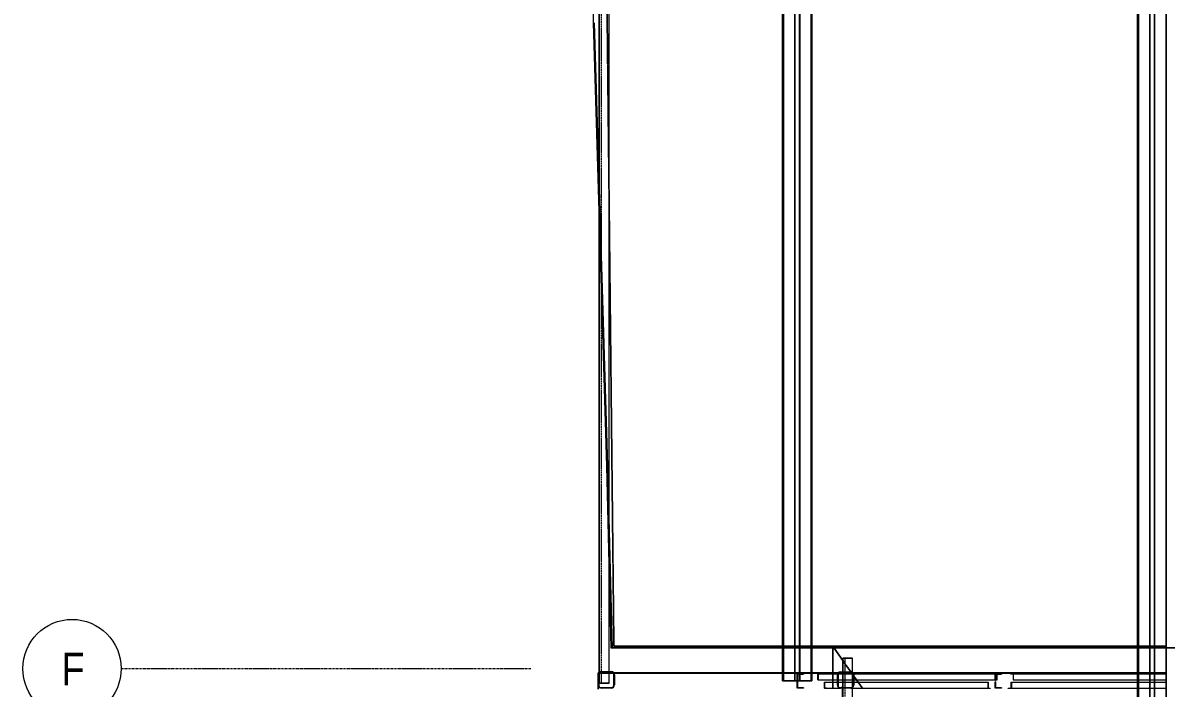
# Model space of a CAD drawing. Header units: centimetres. Extents: x -13617 to -9515, y -261 to 6553.
# Drawn here: x -13617 to -12919, y 3756 to 4162 of the extents above; entities that cross this region are included whole.
import ezdxf

# ---------------------------------------------------------------- set-up
doc = ezdxf.new("R2010")
doc.units = ezdxf.units.CM
for name, pattern in [('_Overhead', [0.47625, 0.3175, -0.15875]), ('_Overhead_2_', [0.47625, 0.3175, -0.15875]), ('Grid Line', [2.2225, 1.27, -0.3175, 0.3175, -0.3175]), ('Hidden', [0.714375, 0.47625, -0.238125])]:
    doc.linetypes.add(name, pattern=pattern)
for name, color, linetype, lineweight in [('A-FLOR', 7, 'Continuous', 9), ('A-WALL', 7, 'Continuous', 9), ('S-BEAM', 7, 'Continuous', 9), ('S-COLS', 7, 'Continuous', 9), ('S-GRID', 7, 'Continuous', 9), ('S-GRID-IDEN', 7, 'Continuous', 9)]:
    doc.layers.add(name, color=color, linetype=linetype, lineweight=lineweight)
doc.styles.add('Saira Condensed', font='SairaCondensed-Regular.ttf', dxfattribs={"height": 20})

# ---------------------------------------------------------------- blocks, each defined once
blk = doc.blocks.new('HSS Rectangular-Column - 100 x 100 mm-V4-Planta patio maniobras')
at = {"layer": 'S-COLS', "color": 253, "true_color": 0xaaaaaa}
for p, q in [((-5, -3.1), (-5, 3.09)), ((-4.6, 3.65), (-4.6, -3.65)), ((-1.74, 4.6), (-3.65, 4.6)), ((-3.1, 5), (-1.74, 5)), ((-1.74, 5), (3.09, 5)), ((3.65, 4.6), (-1.74, 4.6)), ((4.6, -3.65), (4.6, 3.65)), ((5, 3.09), (5, -3.1)), ((-3.65, -4.6), (-1.77, -4.6)), ((-2.66, -5), (-3.1, -5)), ((-1.77, -5), (-3.1, -5)), ((-1.77, -5), (-2.5, -5)), ((-1.77, -4.6), (3.65, -4.6)), ((3.09, -5), (-1.77, -5))]:
    blk.add_line(p, q, dxfattribs=at)
for centre, radius, start, end in [((-3.1, 3.09), 1.9, 90, 180), ((-3.65, 3.65), 0.952, 90, 180), ((3.09, 3.09), 1.91, 50.75151, 90), ((3.65, 3.65), 0.952, 48.1243, 90), ((3.65, 3.65), 0.953, 360, 48.1243), ((3.09, 3.09), 1.91, 360, 50.75151), ((-3.1, -3.1), 1.91, 180, 270), ((-3.65, -3.65), 0.953, 180, 270), ((3.09, -3.1), 1.9, 270, 307.85139), ((3.65, -3.65), 0.952, 270, 300), ((3.65, -3.65), 0.953, 309.20205, 0), ((3.09, -3.1), 1.9, 307.85139, 360)]:
    blk.add_arc(centre, radius, start, end, dxfattribs=at)
blk = doc.blocks.new('C Shapes - C8x16-1751448-Planta patio maniobras')
at = {"layer": 'S-BEAM', "color": 254, "true_color": 0xcccccc}
for p, q in [((-160.48, 1.71), (-160.48, -4.29)), ((-160.48, 0.42), (-160.48, 1.71)), ((-160.48, 1.71), (-152.13, 1.71)), ((143.45, 1.71), (-160.48, 1.71)), ((-160.48, -0.65), (-160.48, 0.42)), ((-160.48, -0.65), (-160.48, 0.42)), ((-160.48, -4.03), (-160.48, 0.28)), ((-151.73, 1.71), (-142.53, 1.71)), ((-142.13, 1.71), (143.45, 1.71)), ((143.45, 1.71), (143.45, 0.42)), ((143.45, -4.29), (143.45, 1.71)), ((143.45, 0.42), (143.45, -0.65)), ((143.45, 0.42), (143.45, 0.28)), ((143.45, 0.28), (143.45, -4.03)), ((143.45, 0.28), (143.45, -0.65)), ((-160.48, -3.76), (-160.48, -0.65)), ((-160.48, -0.65), (-160.48, -3.76)), ((-160.48, -3.76), (-160.48, -3.9)), ((-160.48, -3.76), (-160.48, -4.27)), ((-160.48, -3.9), (-160.48, -4.22)), ((-160.48, -4.22), (-160.48, -4.29)), ((-160.48, -4.27), (-160.48, -4.29)), ((-151.68, -4.29), (-160.48, -4.29)), ((143.45, -4.29), (-160.48, -4.29)), ((-151.68, -4.29), (-160.48, -4.29)), ((-142.78, -4.29), (-151.48, -4.29)), ((-142.78, -4.29), (-151.48, -4.29)), ((143.45, -4.29), (-142.59, -4.29)), ((143.45, -4.29), (-142.59, -4.29)), ((143.45, -3.76), (143.45, -0.65)), ((143.45, -0.65), (143.45, -3.76)), ((143.45, -4.29), (143.45, -3.76)), ((143.45, -4.29), (143.45, -3.76))]:
    blk.add_line(p, q, dxfattribs=at)
at = {"layer": 'S-BEAM', "color": 254, "linetype": 'Hidden', "true_color": 0xcccccc}
blk.add_line((-160.48, 0.42), (143.45, 0.42), dxfattribs=at)
blk = doc.blocks.new('RVR_CERCHA_C01-01 - RVR_CERCHA_C01-01-1751364-Planta patio maniobras')
at = {"layer": 'S-BEAM', "color": 254, "true_color": 0xcccccc}
for p, q in [((402.35, 4.4), (402.12, 4.4)), ((402.35, 4.4), (402.12, 4.4)), ((402.35, 0.7), (402.12, 0.7)), ((402.35, 0.7), (402.12, 0.7)), ((419.02, 4.4), (402.35, 4.4)), ((419.02, 4.4), (402.35, 4.4)), ((419.02, 0.7), (402.35, 0.7)), ((419.02, 0.7), (402.35, 0.7)), ((419.25, 4.4), (419.02, 4.4)), ((419.25, 4.4), (419.02, 4.4)), ((419.25, 0.7), (419.02, 0.7)), ((419.25, 0.7), (419.02, 0.7)), ((419.59, 4.4), (419.25, 4.4)), ((419.59, 4.4), (419.25, 4.4)), ((419.59, 0.7), (419.25, 0.7)), ((419.59, 0.7), (419.25, 0.7)), ((496.55, 4.4), (419.59, 4.4)), ((498.51, 4.4), (419.59, 4.4)), ((496.39, 0.7), (419.59, 0.7)), ((496.55, 0.7), (419.59, 0.7)), ((496.39, 0.7), (496.39, 4.7)), ((496.55, 0.7), (496.39, 0.7)), ((498.51, 4.4), (496.55, 4.4)), ((496.55, 4.4), (496.55, 0.7)), ((498.51, 4.7), (498.51, 4.4)), ((502.46, 4.2), (502.46, 4.5)), ((502.46, 4.5), (502.46, 4.2)), ((504.46, 4.2), (502.46, 4.2)), ((502.46, 4.2), (504.46, 4.2)), ((504.46, 4.5), (504.46, 4.2)), ((504.46, 4.2), (506.16, 4.2)), ((506.16, 4.2), (504.46, 4.2)), ((506.16, 4.2), (506.16, 0.5)), ((506.16, 0.5), (506.16, 4.2)), ((506.16, 0.5), (506.46, 0.5)), ((506.46, 0.5), (506.16, 0.5)), ((506.46, 0.5), (506.46, 4.5)), ((506.46, 4.5), (506.46, 0.5)), ((509.39, 4.4), (509.39, 4.7)), ((510.59, 4.4), (509.39, 4.4)), ((593.42, 4.4), (509.39, 4.4)), ((510.59, 0.7), (510.59, 4.4)), ((593.42, 4.4), (510.59, 4.4)), ((510.69, 0.7), (510.59, 0.7)), ((592.65, 0.7), (510.59, 0.7)), ((510.69, 4.7), (510.69, 0.7)), ((592.65, 0.7), (510.69, 0.7)), ((593.41, 0.7), (593.05, 0.7)), ((593.41, 0.7), (593.05, 0.7)), ((593.8, 0.7), (593.67, 0.7)), ((593.8, 0.7), (593.67, 0.7)), ((593.81, 4.4), (593.69, 4.4)), ((593.81, 4.4), (593.69, 4.4)), ((597.05, 0.7), (593.8, 0.7)), ((597.05, 0.7), (593.8, 0.7)), ((594.47, 4.4), (593.82, 4.4)), ((594.47, 4.4), (593.82, 4.4)), ((597.34, 0.7), (597.06, 0.7)), ((597.34, 0.7), (597.06, 0.7)), ((597.59, 0.7), (597.35, 0.7)), ((597.59, 0.7), (597.35, 0.7)), ((597.81, 0.7), (597.6, 0.7)), ((597.81, 0.7), (597.6, 0.7)), ((597.98, 0.7), (597.82, 0.7)), ((597.98, 0.7), (597.82, 0.7)), ((599.41, 0.7), (598.11, 0.7)), ((599.41, 0.7), (598.11, 0.7)), ((602.25, 0.7), (599.41, 0.7)), ((602.25, 0.7), (599.41, 0.7)), ((610.51, 4.4), (600.83, 4.4)), ((609.3, 4.4), (600.83, 4.4)), ((610.51, 0.7), (602.65, 0.7)), ((610.51, 0.7), (602.65, 0.7)), ((609.3, 4.7), (609.3, 4.4)), ((609.3, 4.4), (610.51, 4.4)), ((610.51, 4.4), (610.51, 0.7)), ((610.51, 0.7), (610.6, 0.7)), ((610.6, 0.7), (610.6, 4.7)), ((623.25, 4.2), (623.25, 4.5)), ((623.25, 4.5), (623.25, 4.2)), ((625.25, 4.2), (623.25, 4.2)), ((623.25, 4.2), (625.25, 4.2)), ((625.25, 4.5), (625.25, 4.2)), ((625.25, 4.2), (626.95, 4.2)), ((626.95, 4.2), (625.25, 4.2)), ((626.95, 4.2), (626.95, 0.5)), ((626.95, 0.5), (626.95, 4.2)), ((626.95, 0.5), (627.25, 0.5)), ((627.25, 0.5), (626.95, 0.5)), ((627.25, 0.5), (627.25, 4.5)), ((627.25, 4.5), (627.25, 0.5)), ((748.36, 4.7), (748.36, -4.7)), ((748.36, -4.69), (748.36, 4.69)), ((748.66, 5), (748.66, -5)), ((748.66, 5), (748.66, -5)), ((748.66, -5), (748.66, 5)), ((748.66, -4.7), (748.66, 4.7)), ((748.66, 4.7), (748.66, -4.7)), ((748.7, 5), (748.7, -5)), ((402.35, -0.7), (402.12, -0.7)), ((402.35, -0.7), (402.12, -0.7)), ((402.35, -4.4), (402.12, -4.4)), ((402.35, -4.4), (402.12, -4.4)), ((402.12, -4.7), (402.35, -4.7)), ((402.35, -4.7), (402.12, -4.7)), ((402.12, -4.7), (402.35, -4.7)), ((402.12, -4.7), (402.35, -4.7)), ((402.35, -4.7), (402.12, -4.7)), ((402.35, -4.7), (402.12, -4.7)), ((402.35, -5), (402.12, -5)), ((402.12, -5), (402.35, -5)), ((402.35, -5), (402.12, -5)), ((402.35, -5), (402.12, -5)), ((419.02, -0.7), (402.35, -0.7)), ((419.02, -0.7), (402.35, -0.7)), ((419.02, -4.4), (402.35, -4.4)), ((419.02, -4.4), (402.35, -4.4)), ((402.35, -4.7), (419.02, -4.7)), ((419.02, -4.7), (402.35, -4.7)), ((402.35, -4.7), (419.02, -4.7)), ((402.35, -4.7), (419.02, -4.7)), ((419.02, -4.7), (402.35, -4.7)), ((419.02, -4.7), (402.35, -4.7)), ((419.02, -5), (402.35, -5)), ((402.35, -5), (419.02, -5)), ((419.02, -5), (402.35, -5)), ((419.02, -5), (402.35, -5)), ((419.25, -0.7), (419.02, -0.7)), ((419.25, -0.7), (419.02, -0.7)), ((419.25, -4.4), (419.02, -4.4)), ((419.25, -4.4), (419.02, -4.4)), ((419.02, -4.7), (419.25, -4.7)), ((419.25, -4.7), (419.02, -4.7)), ((419.02, -4.7), (419.25, -4.7)), ((419.02, -4.7), (419.25, -4.7)), ((419.25, -4.7), (419.02, -4.7)), ((419.25, -4.7), (419.02, -4.7)), ((419.25, -5), (419.02, -5)), ((419.02, -5), (419.25, -5)), ((419.25, -5), (419.02, -5)), ((419.25, -5), (419.02, -5)), ((419.59, -0.7), (419.25, -0.7)), ((419.59, -0.7), (419.25, -0.7)), ((419.59, -4.4), (419.25, -4.4)), ((419.59, -4.4), (419.25, -4.4)), ((419.25, -4.7), (419.59, -4.7)), ((419.59, -4.7), (419.25, -4.7)), ((419.25, -4.7), (419.59, -4.7)), ((419.25, -4.7), (419.59, -4.7)), ((419.59, -4.7), (419.25, -4.7)), ((419.59, -4.7), (419.25, -4.7)), ((419.59, -5), (419.25, -5)), ((419.25, -5), (419.59, -5)), ((419.59, -5), (419.25, -5)), ((419.59, -5), (419.25, -5)), ((495.28, -0.7), (419.59, -0.7)), ((495.41, -0.7), (419.59, -0.7)), ((495.41, -4.4), (419.59, -4.4)), ((497.03, -4.4), (419.59, -4.4)), ((419.59, -4.7), (495.28, -4.7)), ((497.03, -4.7), (419.59, -4.7)), ((419.59, -4.7), (489.84, -4.7)), ((419.59, -4.7), (505.29, -4.7)), ((497.03, -4.7), (419.59, -4.7)), ((497.03, -4.7), (419.59, -4.7)), ((593.28, -5), (419.59, -5)), ((419.59, -5), (593.28, -5)), ((593.28, -5), (419.59, -5)), ((593.28, -5), (419.59, -5)), ((489.84, -4.7), (497.03, -4.7)), ((495.41, -0.7), (495.28, -0.7)), ((495.28, -0.7), (495.28, -4.7)), ((495.28, -4.7), (497.03, -4.7)), ((495.41, -4.4), (495.41, -0.7)), ((497.03, -4.4), (495.41, -4.4)), ((497.03, -4.7), (497.03, -4.4)), ((503.63, -4.7), (497.03, -4.7)), ((503.63, -4.7), (497.03, -4.7)), ((497.07, -4.7), (503.63, -4.7)), ((502.46, -4.5), (502.46, -4.2)), ((502.46, -4.2), (504.46, -4.2)), ((502.46, -4.2), (502.46, -4.5)), ((504.46, -4.2), (502.46, -4.2)), ((503.63, -4.5), (502.46, -4.5)), ((502.46, -4.5), (504.46, -4.5)), ((504.46, -4.4), (503.63, -4.4)), ((504.46, -4.4), (503.63, -4.4)), ((503.63, -4.5), (503.63, -4.7)), ((504.46, -4.5), (503.63, -4.5)), ((503.63, -4.7), (505.29, -4.7)), ((592.98, -4.7), (503.63, -4.7)), ((503.63, -4.7), (521.14, -4.7)), ((592.98, -4.7), (503.63, -4.7)), ((592.98, -4.7), (503.63, -4.7)), ((504.46, -4.2), (504.46, -4.5)), ((505.29, -4.2), (504.46, -4.2)), ((504.46, -4.2), (505.17, -4.2)), ((505.17, -4.4), (504.46, -4.4)), ((592.85, -4.4), (504.46, -4.4)), ((504.46, -4.5), (505.29, -4.5)), ((505.21, -4.5), (504.46, -4.5)), ((505.29, -0.7), (505.17, -0.7)), ((505.17, -0.7), (505.17, -4.4)), ((592.65, -0.7), (505.17, -0.7)), ((505.17, -4.2), (506.16, -4.2)), ((592.85, -4.4), (505.17, -4.4)), ((505.29, -4.7), (505.29, -0.7)), ((592.65, -0.7), (505.29, -0.7)), ((505.81, -4.2), (505.29, -4.2)), ((505.29, -4.5), (505.81, -4.5)), ((506.46, -4.5), (505.29, -4.5)), ((505.29, -4.7), (592.98, -4.7)), ((505.29, -4.7), (505.81, -4.7)), ((506.16, -4.2), (505.81, -4.2)), ((505.81, -4.5), (506.46, -4.5)), ((505.81, -4.7), (592.98, -4.7)), ((506.46, -0.5), (506.16, -0.5)), ((506.16, -0.5), (506.16, -4.2)), ((506.16, -0.5), (506.46, -0.5)), ((506.16, -0.7), (506.16, -0.5)), ((506.16, -4.2), (506.16, -0.7)), ((506.46, -4.5), (506.46, -0.5)), ((506.46, -0.5), (506.46, -0.7)), ((506.46, -0.7), (506.46, -4.5)), ((521.14, -4.7), (592.98, -4.7)), ((593.4, -0.7), (593.05, -0.7)), ((593.4, -0.7), (593.05, -0.7)), ((593.39, -4.4), (593.1, -4.4)), ((593.39, -4.4), (593.1, -4.4)), ((593.18, -4.7), (593.39, -4.7)), ((593.39, -4.7), (593.18, -4.7)), ((593.18, -4.7), (593.39, -4.7)), ((593.18, -4.7), (593.39, -4.7)), ((593.39, -4.7), (593.18, -4.7)), ((593.39, -4.7), (593.18, -4.7)), ((593.78, -4.4), (593.65, -4.4)), ((593.78, -4.4), (593.65, -4.4)), ((593.65, -4.7), (593.78, -4.7)), ((593.78, -4.7), (593.65, -4.7)), ((593.65, -4.7), (593.78, -4.7)), ((593.65, -4.7), (593.78, -4.7)), ((593.78, -4.7), (593.65, -4.7)), ((593.78, -4.7), (593.65, -4.7)), ((593.78, -5), (593.65, -5)), ((593.65, -5), (593.78, -5)), ((593.78, -5), (593.65, -5)), ((593.78, -5), (593.65, -5)), ((593.79, -0.7), (593.67, -0.7)), ((593.79, -0.7), (593.67, -0.7)), ((597.03, -4.4), (593.78, -4.4)), ((597.03, -4.4), (593.78, -4.4)), ((593.78, -4.7), (597.03, -4.7)), ((597.03, -4.7), (593.78, -4.7)), ((593.78, -4.7), (597.03, -4.7)), ((593.78, -4.7), (597.03, -4.7)), ((597.03, -4.7), (593.78, -4.7)), ((597.03, -4.7), (593.78, -4.7)), ((597.03, -5), (593.78, -5)), ((593.78, -5), (597.03, -5)), ((597.03, -5), (593.78, -5)), ((597.03, -5), (593.78, -5)), ((597.05, -0.7), (593.8, -0.7)), ((597.05, -0.7), (593.8, -0.7)), ((597.32, -4.4), (597.04, -4.4)), ((597.32, -4.4), (597.04, -4.4)), ((597.04, -4.7), (597.32, -4.7)), ((597.32, -4.7), (597.04, -4.7)), ((597.04, -4.7), (597.32, -4.7)), ((597.04, -4.7), (597.32, -4.7)), ((597.32, -4.7), (597.04, -4.7)), ((597.32, -4.7), (597.04, -4.7)), ((597.32, -5), (597.04, -5)), ((597.04, -5), (597.32, -5)), ((597.32, -5), (597.04, -5)), ((597.32, -5), (597.04, -5)), ((597.33, -0.7), (597.06, -0.7)), ((597.33, -0.7), (597.06, -0.7)), ((597.32, -4.7), (597.58, -4.7)), ((597.58, -4.7), (597.32, -4.7)), ((597.32, -4.7), (597.58, -4.7)), ((597.32, -4.7), (597.58, -4.7)), ((597.58, -4.7), (597.32, -4.7)), ((597.58, -4.7), (597.32, -4.7)), ((597.57, -5), (597.32, -5)), ((597.32, -5), (597.57, -5)), ((597.57, -5), (597.32, -5)), ((597.57, -5), (597.32, -5)), ((597.58, -4.4), (597.33, -4.4)), ((597.58, -4.4), (597.33, -4.4)), ((597.59, -0.7), (597.34, -0.7)), ((597.59, -0.7), (597.34, -0.7)), ((597.79, -4.4), (597.58, -4.4)), ((597.79, -4.4), (597.58, -4.4)), ((597.58, -4.7), (597.79, -4.7)), ((597.79, -4.7), (597.58, -4.7)), ((597.58, -4.7), (597.79, -4.7)), ((597.58, -4.7), (597.79, -4.7)), ((597.79, -4.7), (597.58, -4.7)), ((597.79, -4.7), (597.58, -4.7)), ((597.79, -5), (597.58, -5)), ((597.58, -5), (597.79, -5)), ((597.79, -5), (597.58, -5)), ((597.79, -5), (597.58, -5)), ((597.81, -0.7), (597.6, -0.7)), ((597.81, -0.7), (597.6, -0.7)), ((597.96, -4.4), (597.8, -4.4)), ((597.96, -4.4), (597.8, -4.4)), ((597.8, -4.7), (597.96, -4.7)), ((597.96, -4.7), (597.8, -4.7)), ((597.8, -4.7), (597.96, -4.7)), ((597.8, -4.7), (597.96, -4.7)), ((597.96, -4.7), (597.8, -4.7)), ((597.96, -4.7), (597.8, -4.7)), ((597.96, -5), (597.8, -5)), ((597.8, -5), (597.96, -5)), ((597.96, -5), (597.8, -5)), ((597.96, -5), (597.8, -5)), ((597.97, -0.7), (597.81, -0.7)), ((597.97, -0.7), (597.81, -0.7)), ((598.09, -4.7), (599.39, -4.7)), ((599.39, -4.7), (598.09, -4.7)), ((598.09, -4.7), (599.39, -4.7)), ((598.09, -4.7), (599.39, -4.7)), ((599.39, -4.7), (598.09, -4.7)), ((599.39, -4.7), (598.09, -4.7)), ((599.39, -5), (598.09, -5)), ((598.09, -5), (599.39, -5)), ((599.39, -5), (598.09, -5)), ((599.39, -5), (598.09, -5)), ((599.39, -4.4), (598.1, -4.4)), ((599.39, -4.4), (598.1, -4.4)), ((599.4, -0.7), (598.11, -0.7)), ((599.4, -0.7), (598.11, -0.7)), ((602.2, -4.4), (599.39, -4.4)), ((602.2, -4.4), (599.39, -4.4)), ((599.39, -4.7), (602.07, -4.7)), ((602.07, -4.7), (599.39, -4.7)), ((599.39, -4.7), (602.07, -4.7)), ((599.39, -4.7), (602.07, -4.7)), ((602.07, -4.7), (599.39, -4.7)), ((602.07, -4.7), (599.39, -4.7)), ((601.82, -5), (599.39, -5)), ((599.39, -5), (601.82, -5)), ((601.82, -5), (599.39, -5)), ((601.82, -5), (599.39, -5)), ((602.25, -0.7), (599.4, -0.7)), ((602.25, -0.7), (599.4, -0.7)), ((618.47, -5), (602.07, -5)), ((602.07, -5), (618.35, -5)), ((618.35, -5), (602.07, -5)), ((618.35, -5), (602.07, -5)), ((602.32, -4.7), (614.55, -4.7)), ((605.71, -4.7), (602.32, -4.7)), ((602.32, -4.7), (618.35, -4.7)), ((602.32, -4.7), (618.43, -4.7)), ((614.55, -4.7), (602.32, -4.7)), ((614.55, -4.7), (602.32, -4.7)), ((614.43, -4.4), (602.46, -4.4)), ((612.9, -4.4), (602.46, -4.4)), ((614.55, -0.7), (602.65, -0.7)), ((614.43, -0.7), (602.65, -0.7)), ((612.9, -4.7), (605.71, -4.7)), ((612.9, -4.7), (612.9, -4.4)), ((612.9, -4.4), (614.43, -4.4)), ((614.38, -4.7), (612.9, -4.7)), ((614.55, -4.7), (614.38, -4.7)), ((614.43, -4.4), (614.43, -0.7)), ((614.43, -0.7), (614.55, -0.7)), ((614.55, -0.7), (614.55, -4.7)), ((618.35, -4.7), (614.55, -4.7)), ((618.35, -4.7), (614.55, -4.7)), ((618.35, -4.7), (618.62, -4.7)), ((618.62, -4.7), (618.35, -4.7)), ((618.62, -4.7), (618.35, -4.7)), ((618.35, -5), (618.62, -5)), ((618.62, -5), (618.35, -5)), ((618.62, -5), (618.35, -5)), ((618.43, -4.7), (618.92, -4.7)), ((618.92, -5), (618.47, -5)), ((618.69, -4.7), (618.92, -4.7)), ((618.92, -4.7), (618.69, -4.7)), ((618.92, -4.7), (618.69, -4.7)), ((618.69, -5), (618.92, -5)), ((618.92, -5), (618.69, -5)), ((618.92, -5), (618.69, -5)), ((618.92, -4.7), (635.59, -4.7)), ((618.92, -4.7), (625.68, -4.7)), ((635.59, -4.7), (618.92, -4.7)), ((635.59, -4.7), (618.92, -4.7)), ((625.72, -5), (618.92, -5)), ((618.92, -5), (635.59, -5)), ((635.59, -5), (618.92, -5)), ((635.59, -5), (618.92, -5)), ((623.25, -4.5), (623.25, -4.2)), ((623.25, -4.2), (625.25, -4.2)), ((623.25, -4.2), (623.25, -4.5)), ((623.45, -4.2), (623.25, -4.2)), ((625.25, -4.5), (623.25, -4.5)), ((623.25, -4.5), (623.45, -4.5)), ((625.25, -4.2), (623.45, -4.2)), ((623.45, -4.5), (625.25, -4.5)), ((625.25, -4.2), (625.25, -4.5)), ((625.68, -4.2), (625.25, -4.2)), ((625.25, -4.2), (626.95, -4.2)), ((625.25, -4.5), (625.68, -4.5)), ((627.25, -4.5), (625.25, -4.5)), ((626.95, -4.2), (625.68, -4.2)), ((625.68, -4.5), (627.25, -4.5)), ((625.68, -4.7), (635.59, -4.7)), ((635.59, -5), (625.72, -5)), ((627.25, -0.5), (626.95, -0.5)), ((626.95, -0.5), (626.95, -4.2)), ((626.95, -0.5), (627.25, -0.5)), ((626.95, -4.2), (626.95, -0.5)), ((627.25, -4.5), (627.25, -0.5)), ((627.25, -0.5), (627.25, -4.5)), ((635.59, -4.7), (635.82, -4.7)), ((635.59, -4.7), (635.82, -4.7)), ((635.82, -4.7), (635.59, -4.7)), ((635.82, -4.7), (635.59, -4.7)), ((635.82, -5), (635.59, -5)), ((635.59, -5), (635.82, -5)), ((635.82, -5), (635.59, -5)), ((635.82, -5), (635.59, -5)), ((635.82, -4.7), (636.15, -4.7)), ((635.82, -4.7), (636.15, -4.7)), ((636.15, -4.7), (635.82, -4.7)), ((636.15, -4.7), (635.82, -4.7)), ((636.15, -5), (635.82, -5)), ((635.82, -5), (636.15, -5)), ((636.15, -5), (635.82, -5)), ((636.15, -5), (635.82, -5)), ((636.15, -4.7), (741.98, -4.7)), ((636.15, -4.7), (741.98, -4.7)), ((741.98, -4.7), (636.15, -4.7)), ((741.98, -4.7), (636.15, -4.7)), ((741.98, -5), (636.15, -5)), ((636.15, -5), (741.98, -5)), ((741.98, -5), (636.15, -5)), ((741.98, -5), (636.15, -5)), ((741.98, -4.7), (743.66, -4.7)), ((741.98, -4.7), (747.98, -4.7)), ((747.98, -5), (741.98, -5)), ((741.98, -5), (743.66, -5)), ((742.13, -4.7), (741.99, -4.7)), ((742.13, -4.7), (741.99, -4.7)), ((742.13, -5), (741.99, -5)), ((742.13, -5), (741.99, -5)), ((743.66, -4.7), (742.14, -4.7)), ((743.66, -4.7), (742.14, -4.7)), ((743.66, -5), (742.14, -5)), ((743.66, -5), (742.14, -5)), ((743.66, -4.7), (747.98, -4.7)), ((745.79, -4.7), (743.66, -4.7)), ((745.79, -4.7), (743.66, -4.7)), ((743.66, -5), (743.66, -4.7)), ((743.66, -4.7), (745.79, -4.7)), ((747.98, -4.7), (743.66, -4.7)), ((743.66, -4.7), (743.66, -5)), ((743.66, -5), (747.98, -5)), ((745.79, -5), (743.66, -5)), ((745.79, -5), (743.66, -5)), ((745.79, -5), (743.66, -5)), ((743.66, -5), (747.98, -5)), ((746, -4.7), (745.8, -4.7)), ((746, -4.7), (745.8, -4.7)), ((745.8, -4.7), (746, -4.7)), ((746, -5), (745.8, -5)), ((746, -5), (745.8, -5)), ((746, -5), (745.8, -5)), ((746.2, -4.7), (746.01, -4.7)), ((746.2, -4.7), (746.01, -4.7)), ((746.01, -4.7), (746.2, -4.7)), ((746.2, -5), (746.01, -5)), ((746.2, -5), (746.01, -5)), ((746.2, -5), (746.01, -5)), ((746.39, -4.7), (746.2, -4.7)), ((746.39, -4.7), (746.2, -4.7)), ((746.2, -4.7), (746.39, -4.7)), ((746.39, -5), (746.2, -5)), ((746.39, -5), (746.2, -5)), ((746.39, -5), (746.2, -5)), ((746.69, -4.7), (746.56, -4.7)), ((746.69, -4.7), (746.56, -4.7)), ((746.56, -4.7), (746.69, -4.7)), ((746.69, -5), (746.56, -5)), ((746.69, -5), (746.56, -5)), ((746.69, -5), (746.56, -5)), ((747.98, -4.7), (746.69, -4.7)), ((747.98, -4.7), (746.69, -4.7)), ((746.69, -4.7), (747.98, -4.7)), ((747.98, -5), (746.69, -5)), ((747.98, -5), (746.69, -5)), ((747.98, -5), (746.69, -5)), ((747.98, -4.7), (748.66, -4.7)), ((747.98, -4.7), (748.66, -4.7)), ((748.66, -4.7), (747.98, -4.7)), ((748.66, -4.7), (747.98, -4.7)), ((747.98, -4.7), (748.36, -4.7)), ((748.36, -4.7), (747.98, -4.7)), ((747.98, -5), (747.98, -4.72)), ((748.66, -5), (747.98, -5)), ((748.7, -5), (747.98, -5)), ((748.66, -5), (747.98, -5)), ((748.66, -5), (747.98, -5)), ((748.66, -5), (747.98, -5)), ((747.98, -5), (748.66, -5)), ((748.66, -4.7), (748.66, -5))]:
    blk.add_line(p, q, dxfattribs=at)
blk = doc.blocks.new('Costanera Perfil Z - Parametrizado - Costanera Perfil Z - Parametrizado-1749004-Planta patio maniobras')
at = {"layer": 'S-BEAM', "color": 254, "true_color": 0xcccccc}
for p, q in [((-8.9, 324.27), (-8.9, 1219.4)), ((-8.63, 1219.4), (-8.63, 324.27)), ((-8.57, 1219.4), (-8.57, 324.27)), ((-8.34, 1219.4), (-8.34, 324.27)), ((-1.6, 1219.4), (-1.6, 324.27)), ((-1.35, 1219.4), (-1.35, 324.27)), ((1.35, 1219.4), (1.35, 324.27)), ((1.6, 1219.4), (1.6, 324.27)), ((8.34, 1219.4), (8.34, 324.27)), ((8.57, 1219.4), (8.57, 324.27)), ((-8.9, -1312.83), (-8.9, 323.77)), ((-8.63, 323.77), (-8.63, -1312.83)), ((-8.57, 323.77), (-8.57, -1312.83)), ((-8.34, 323.77), (-8.34, -1312.83)), ((-1.6, 323.77), (-1.6, -1312.83)), ((-1.35, 323.77), (-1.35, -1312.83)), ((1.35, 323.77), (1.35, -1312.83)), ((1.6, 323.77), (1.6, -1312.83)), ((8.34, 323.77), (8.34, -1312.83)), ((8.57, 323.77), (8.57, -1312.83))]:
    blk.add_line(p, q, dxfattribs=at)
blk = doc.blocks.new('C Shapes - C8x16-1751924-Planta patio maniobras')
at = {"layer": 'S-BEAM', "color": 254, "true_color": 0xcccccc}
for p, q in [((200.05, 1.71), (-413.73, 1.71)), ((-194.11, 1.71), (200.05, 1.71)), ((216.7, 1.71), (496.78, 1.71)), ((503.11, 1.71), (216.7, 1.71)), ((496.78, 1.71), (497.06, 1.71)), ((497.08, 1.71), (503.11, 1.71)), ((503.11, 1.71), (503.11, 0.42)), ((503.11, -4.29), (503.11, 1.71)), ((503.11, 0.42), (503.11, 0.28)), ((503.11, 0.42), (503.11, -0.65)), ((503.11, 0.42), (503.11, -0.65)), ((503.11, 0.11), (503.11, -4.29)), ((406.4, -4.29), (-413.73, -4.29)), ((406.4, -4.29), (-194.11, -4.29)), ((406.4, -4.29), (-194.11, -4.29)), ((496.78, -4.29), (426.8, -4.29)), ((503.11, -4.29), (426.8, -4.29)), ((496.78, -4.29), (426.8, -4.29)), ((503.11, -4.29), (496.78, -4.29)), ((503.11, -4.29), (496.78, -4.29)), ((503.11, -3.76), (503.11, -0.65)), ((503.11, -0.65), (503.11, -3.76)), ((503.11, -4.29), (503.11, -3.76)), ((503.11, -4.29), (503.11, -3.76))]:
    blk.add_line(p, q, dxfattribs=at)
at = {"layer": 'S-BEAM', "color": 254, "linetype": 'Hidden', "true_color": 0xcccccc}
for p, q in [((-413.73, 0.42), (243.18, 0.42)), ((259.84, 0.42), (503.11, 0.42))]:
    blk.add_line(p, q, dxfattribs=at)
blk = doc.blocks.new('Costanera Perfil Z - Parametrizado - Costanera Perfil Z - Parametrizado-1751821-Planta patio maniobras')
at = {"layer": 'S-BEAM', "color": 254, "true_color": 0xcccccc}
for p, q in [((-8.9, -484.05), (-8.9, 411.04)), ((-8.63, 411.04), (-8.63, -484.05)), ((-8.57, 411.04), (-8.57, -484.05)), ((-8.34, 411.04), (-8.34, -484.05)), ((-1.6, 411.04), (-1.6, -484.05)), ((-1.35, 411.04), (-1.35, -484.05)), ((8.34, 411.04), (8.34, -484.05)), ((8.63, 411.04), (8.63, -484.05)), ((1.35, 191.42), (1.35, -484.05)), ((1.6, 191.42), (1.6, -484.05)), ((8.57, 191.42), (8.57, -484.05)), ((8.9, 191.42), (8.9, -484.05)), ((-8.9, -504.47), (-8.9, -484.55)), ((-8.63, -484.55), (-8.63, -504.47)), ((-8.57, -484.55), (-8.57, -504.47)), ((-8.34, -484.55), (-8.34, -504.47)), ((-1.6, -484.55), (-1.6, -504.47)), ((-1.35, -484.55), (-1.35, -504.47)), ((1.35, -484.55), (1.35, -499.47)), ((1.6, -484.55), (1.6, -499.47)), ((8.34, -484.55), (8.34, -504.47)), ((8.57, -484.55), (8.57, -499.47)), ((8.63, -484.55), (8.63, -504.47)), ((8.9, -484.55), (8.9, -499.47)), ((1.35, -499.47), (1.35, -504.47)), ((1.6, -499.47), (1.6, -504.47)), ((8.57, -499.47), (8.57, -504.47)), ((8.9, -499.47), (8.9, -504.47)), ((-8.9, -504.47), (-8.63, -504.47)), ((-1.35, -504.47), (-8.9, -504.47)), ((-8.57, -504.47), (-8.34, -504.47)), ((-8.34, -504.47), (-8.57, -504.47)), ((-8.57, -504.47), (-1.6, -504.47)), ((-1.6, -504.47), (1.23, -504.47)), ((1.6, -504.47), (-1.35, -504.47)), ((1.23, -504.47), (1.35, -504.47)), ((1.35, -504.47), (8.34, -504.47)), ((8.34, -504.47), (1.6, -504.47)), ((8.34, -504.47), (8.57, -504.47)), ((8.63, -504.47), (8.34, -504.47)), ((8.34, -504.47), (8.57, -504.47)), ((8.57, -504.47), (8.34, -504.47)), ((8.63, -504.47), (8.9, -504.47)), ((8.78, -504.47), (8.63, -504.47)), ((8.9, -504.47), (8.78, -504.47))]:
    blk.add_line(p, q, dxfattribs=at)
blk = doc.blocks.new('HSS Rectangular-Column - 100 x 100 mm-V111-Planta patio maniobras')
at = {"layer": 'S-COLS', "color": 253, "true_color": 0xaaaaaa}
for p, q in [((-5, -3.1), (-5, 3.09)), ((-4.6, 3.65), (-4.6, -3.65)), ((-2.99, 4.6), (-3.65, 4.6)), ((-2.99, 5), (-2.86, 5)), ((-2.86, 4.6), (-2.99, 4.6)), ((-2.69, 5), (-2.5, 5)), ((-2.5, 4.6), (-2.69, 4.6)), ((-2.31, 4.6), (-2.5, 4.6)), ((-2.5, 5), (-2.31, 5)), ((-2.3, 5), (-2.1, 5)), ((-2.1, 4.6), (-2.3, 4.6)), ((-2.09, 5), (1.56, 5)), ((1.56, 4.6), (-2.09, 4.6)), ((1.57, 5), (1.72, 5)), ((1.72, 4.6), (1.57, 4.6)), ((1.72, 5), (3.09, 5)), ((3.65, 4.6), (1.72, 4.6)), ((4.6, -3.65), (4.6, 3.63)), ((5, 3.09), (5, -3.1)), ((-3.65, -4.6), (3.65, -4.6)), ((3.09, -5), (-3.1, -5))]:
    blk.add_line(p, q, dxfattribs=at)
for centre, radius, start, end in [((-3.1, 3.09), 1.9, 174.94891, 180), ((-3.1, 3.09), 1.91, 150.56253, 174.94891), ((-3.1, 3.09), 1.9, 137.47879, 148.30536), ((-3.65, 3.65), 0.953, 156.60028, 180), ((-3.1, 3.09), 1.9, 130.14802, 137.47879), ((-3.65, 3.65), 0.953, 133.73482, 150), ((-3.1, 3.09), 1.9, 90, 130.14802), ((-3.65, 3.65), 0.952, 90, 131.5188), ((3.09, 3.09), 1.91, 42.52121, 90), ((3.65, 3.65), 0.952, 48.4812, 90), ((3.65, 3.65), 0.952, 30, 48.4812), ((3.09, 3.09), 1.91, 30, 42.52121), ((3.65, 3.65), 0.953, 3.84073, 23.65025), ((3.09, 3.09), 1.91, 19.04484, 29.21362), ((3.09, 3.09), 1.91, 360, 16.47427), ((-3.1, -3.1), 1.91, 180, 185.05109), ((-3.1, -3.1), 1.91, 185.05109, 210), ((-3.1, -3.1), 1.91, 213.77539, 270), ((-3.65, -3.65), 0.953, 180, 270), ((3.09, -3.1), 1.9, 270, 360), ((3.65, -3.65), 0.952, 270, 0)]:
    blk.add_arc(centre, radius, start, end, dxfattribs=at)
blk = doc.blocks.new('PQ_RVR_EST-01_ZZ_ZZ_MO_T_A_rvt-1-Planta patio maniobras')
at = {"layer": 'A-FLOR', "color": 254, "linetype": '_Overhead', "true_color": 0xd4d4d4}
for p, q in [((-13259.3, 4058.63), (-13263.54, 4456.65)), ((-13263.54, 4456.65), (-13259.3, 4058.63)), ((-13256.34, 3781.84), (-13259.3, 4058.63)), ((-13259.3, 4058.63), (-13256.34, 3781.84)), ((-13153.47, 3781.84), (-13256.34, 3781.84)), ((-13256.34, 3781.84), (-13153.47, 3781.84)), ((-13153.13, 3781.84), (-13153.47, 3781.84)), ((-13153.47, 3781.84), (-13153.13, 3781.84)), ((-13152.9, 3781.84), (-13153.13, 3781.84)), ((-13153.13, 3781.84), (-13152.9, 3781.84)), ((-13136.23, 3781.84), (-13152.9, 3781.84)), ((-13152.9, 3781.84), (-13136.23, 3781.84)), ((-13136, 3781.84), (-13136.23, 3781.84)), ((-13136.23, 3781.84), (-13136, 3781.84)), ((-13135.66, 3781.84), (-13135.93, 3781.84)), ((-13135.93, 3781.84), (-13135.66, 3781.84)), ((-13122.84, 3781.84), (-13135.66, 3781.84)), ((-13135.66, 3781.84), (-13121.89, 3781.84)), ((-13122.84, 3781.17), (-13122.84, 3781.84)), ((-13121.89, 3781.84), (-13122.84, 3781.84)), ((-13122.84, 3781.84), (-13122.84, 3781.17)), ((-13101.89, 3781.84), (-13121.89, 3781.84)), ((-13121.89, 3781.84), (-13101.89, 3781.84)), ((-12936.9, 3781.84), (-13101.89, 3781.84)), ((-13101.89, 3781.84), (-12936.9, 3781.84)), ((-12936.56, 3781.84), (-12936.9, 3781.84)), ((-12936.9, 3781.84), (-12936.56, 3781.84)), ((-12936.33, 3781.84), (-12936.56, 3781.84)), ((-12936.56, 3781.84), (-12936.33, 3781.84)), ((-12919.66, 3781.84), (-12936.33, 3781.84)), ((-12936.33, 3781.84), (-12919.66, 3781.84)), ((-12919.43, 3781.84), (-12919.66, 3781.84)), ((-12919.66, 3781.84), (-12919.43, 3781.84)), ((-13122.84, 3765.75), (-13122.84, 3780.67)), ((-13122.84, 3780.67), (-13122.84, 3765.75)), ((-13122.84, 3765.45), (-13122.84, 3765.75)), ((-13122.84, 3765.75), (-13122.84, 3765.45)), ((-13122.84, 3761.45), (-13122.84, 3765.25)), ((-13122.84, 3765.25), (-13122.84, 3761.45)), ((-13122.84, 3760.05), (-13122.84, 3761.45)), ((-13122.84, 3761.45), (-13122.84, 3760.05)), ((-13122.84, 3756.35), (-13122.84, 3760.05)), ((-13122.84, 3760.05), (-13122.84, 3756.35))]:
    blk.add_line(p, q, dxfattribs=at)
at = {"layer": 'S-BEAM', "color": 254, "linetype": '_Overhead', "lineweight": 9, "true_color": 0xd4d4d4, "extrusion": (0, 0, -1)}
for name, p, rotation in [('C Shapes - C8x16-1751924-Planta patio maniobras', (13263.58, 4262.53), 270), ('C Shapes - C8x16-1751448-Planta patio maniobras', (13115.53, 3614.2), 270.2046302172386)]:
    blk.add_blockref(name, p, dxfattribs=dict(at, rotation=rotation))
at = {"layer": 'S-BEAM', "color": 254, "linetype": '_Overhead', "lineweight": 9, "true_color": 0xd4d4d4}
for name, p in [('Costanera Perfil Z - Parametrizado - Costanera Perfil Z - Parametrizado-1751821-Planta patio maniobras', (-13144.56, 4265.22)), ('Costanera Perfil Z - Parametrizado - Costanera Perfil Z - Parametrizado-1749004-Planta patio maniobras', (-12928, 3456.86))]:
    blk.add_blockref(name, p, dxfattribs=at)
at = {"layer": 'S-BEAM', "color": 254, "linetype": '_Overhead', "lineweight": 9, "true_color": 0xd4d4d4, "rotation": 180}
blk.add_blockref('RVR_CERCHA_C01-01 - RVR_CERCHA_C01-01-1751364-Planta patio maniobras', (-12517.31, 3760.75), dxfattribs=at)
at = {"layer": 'S-COLS', "color": 254, "linetype": '_Overhead', "lineweight": 9, "true_color": 0xd4d4d4}
for name, p in [('HSS Rectangular-Column - 100 x 100 mm-V111-Planta patio maniobras', (-13261.01, 3761.41)), ('HSS Rectangular-Column - 100 x 100 mm-V4-Planta patio maniobras', (-13114.96, 3761.33))]:
    blk.add_blockref(name, p, dxfattribs=at)
blk = doc.blocks.new('PQ_RVR_ARQ-01_ZZ_ZZ_MO_T_A_rvt-1-Planta patio maniobras')
at = {"layer": 'A-FLOR', "color": 254, "linetype": '_Overhead_2_', "true_color": 0xd4d4d4}
for p, q in [((-13259.3, 4058.63), (-13263.54, 4456.65)), ((-13263.54, 4456.65), (-13259.3, 4058.63)), ((-13256.34, 3781.84), (-13259.3, 4058.63)), ((-13259.3, 4058.63), (-13256.34, 3781.84)), ((-13153.47, 3781.84), (-13256.34, 3781.84)), ((-13256.34, 3781.84), (-13153.47, 3781.84)), ((-13153.13, 3781.84), (-13153.47, 3781.84)), ((-13153.47, 3781.84), (-13153.13, 3781.84)), ((-13152.9, 3781.84), (-13153.13, 3781.84)), ((-13153.13, 3781.84), (-13152.9, 3781.84)), ((-13136.23, 3781.84), (-13152.9, 3781.84)), ((-13152.9, 3781.84), (-13136.23, 3781.84)), ((-13136, 3781.84), (-13136.23, 3781.84)), ((-13136.23, 3781.84), (-13136, 3781.84)), ((-13135.66, 3781.84), (-13135.93, 3781.84)), ((-13135.93, 3781.84), (-13135.66, 3781.84)), ((-13122.84, 3781.84), (-13135.66, 3781.84)), ((-13135.66, 3781.84), (-12936.9, 3781.84)), ((-12936.9, 3781.84), (-13122.84, 3781.84)), ((-13122.84, 3781.16), (-13122.84, 3781.84)), ((-13122.84, 3781.84), (-13122.84, 3781.16)), ((-13122.84, 3781.84), (-13101.89, 3781.84)), ((-12936.9, 3781.84), (-13122.84, 3781.84)), ((-13101.89, 3781.84), (-12936.9, 3781.84)), ((-12936.56, 3781.84), (-12936.9, 3781.84)), ((-12936.9, 3781.84), (-12936.56, 3781.84)), ((-12936.9, 3781.84), (-12936.56, 3781.84)), ((-12936.56, 3781.84), (-12936.9, 3781.84)), ((-12936.33, 3781.84), (-12936.56, 3781.84)), ((-12936.56, 3781.84), (-12936.33, 3781.84)), ((-12936.56, 3781.84), (-12936.33, 3781.84)), ((-12936.33, 3781.84), (-12936.56, 3781.84)), ((-12919.66, 3781.84), (-12936.33, 3781.84)), ((-12936.33, 3781.84), (-12919.66, 3781.84)), ((-12936.33, 3781.84), (-12919.66, 3781.84)), ((-12919.66, 3781.84), (-12936.33, 3781.84)), ((-12919.43, 3781.84), (-12919.66, 3781.84)), ((-12919.66, 3781.84), (-12919.43, 3781.84)), ((-12919.66, 3781.84), (-12919.43, 3781.84)), ((-12919.43, 3781.84), (-12919.66, 3781.84)), ((-13122.84, 3765.75), (-13122.84, 3780.67)), ((-13122.84, 3780.67), (-13122.84, 3765.75)), ((-13122.84, 3765.45), (-13122.84, 3765.75)), ((-13122.84, 3765.75), (-13122.84, 3765.45)), ((-13122.84, 3761.45), (-13122.84, 3765.25)), ((-13122.84, 3765.25), (-13122.84, 3761.45)), ((-13122.84, 3760.05), (-13122.84, 3761.45)), ((-13122.84, 3761.45), (-13122.84, 3760.05)), ((-13122.84, 3756.35), (-13122.84, 3760.05)), ((-13122.84, 3760.05), (-13122.84, 3756.35))]:
    blk.add_line(p, q, dxfattribs=at)
at = {"layer": 'A-FLOR', "color": 253, "lineweight": 18, "true_color": 0xaaaaaa}
for p, q in [((-13122.36, 3781.16), (-13122.84, 3781.84)), ((-13122.84, 3781.84), (-13122.36, 3781.16)), ((-13116.67, 3773.16), (-13122.01, 3780.66)), ((-13122.01, 3780.66), (-13116.67, 3773.16)), ((-13115.38, 3771.35), (-13116.67, 3773.16)), ((-13116.67, 3773.16), (-13115.38, 3771.35)), ((-13115.25, 3771.16), (-13115.35, 3771.3)), ((-13115.35, 3771.3), (-13115.25, 3771.16)), ((-13115.09, 3770.93), (-13115.25, 3771.16)), ((-13115.25, 3771.16), (-13115.09, 3770.93)), ((-13114.87, 3770.63), (-13115.08, 3770.93)), ((-13115.08, 3770.93), (-13114.87, 3770.63)), ((-13114.61, 3770.27), (-13114.87, 3770.62)), ((-13114.87, 3770.62), (-13114.61, 3770.27)), ((-13114.33, 3769.87), (-13114.61, 3770.26)), ((-13114.61, 3770.26), (-13114.33, 3769.87)), ((-13111.81, 3766.31), (-13114.33, 3769.86)), ((-13114.33, 3769.86), (-13111.81, 3766.31)), ((-13111.41, 3765.75), (-13111.54, 3765.94)), ((-13111.54, 3765.94), (-13111.41, 3765.75)), ((-13111.23, 3765.51), (-13111.41, 3765.75)), ((-13111.41, 3765.75), (-13111.23, 3765.51)), ((-13110.97, 3765.13), (-13111.05, 3765.25)), ((-13111.05, 3765.25), (-13110.97, 3765.13)), ((-13110.36, 3764.28), (-13110.7, 3764.76)), ((-13110.7, 3764.76), (-13110.36, 3764.28)), ((-13108.35, 3761.45), (-13109.96, 3763.72)), ((-13109.96, 3763.72), (-13108.35, 3761.45)), ((-13107.36, 3760.05), (-13108.35, 3761.45)), ((-13108.35, 3761.45), (-13107.36, 3760.05)), ((-13104.8, 3756.46), (-13107.36, 3760.05)), ((-13107.36, 3760.05), (-13104.8, 3756.46))]:
    blk.add_line(p, q, dxfattribs=at)
at = {"layer": 'A-WALL', "color": 253, "true_color": 0xaaaaaa}
for p, q in [((-13268.79, 4162.2), (-13272.11, 4436.55)), ((-13260.67, 3891.85), (-13268.79, 4162.2)), ((-13268.29, 4162.21), (-13260.17, 3891.86)), ((-13257.95, 3780.69), (-13260.67, 3891.85)), ((-13260.17, 3891.86), (-13257.45, 3780.69)), ((-13257.45, 3780.69), (-13257.95, 3780.69)), ((-13257.46, 3781.19), (-12515.55, 3781.07)), ((-13257.45, 3780.69), (-13257.46, 3781.19)), ((-12515.55, 3780.57), (-13257.45, 3780.69))]:
    blk.add_line(p, q, dxfattribs=at)
blk = doc.blocks.new('Grid - 3mm-1647199-Planta patio maniobras')
at = {"layer": 'S-GRID-IDEN', "color": 253, "true_color": 0xaaaaaa}
blk.add_circle((0, 0), 0.3, dxfattribs=at)

msp = doc.modelspace()

# ---------------------------------------------------------------- linework, layer by layer
at = {"layer": 'S-GRID', "color": 253, "linetype": 'Grid Line', "true_color": 0xaaaaaa}
msp.add_line((-13556.94, 3768.26), (-13306.94, 3768.26), dxfattribs=at)

# ---------------------------------------------------------------- block references
at = {"lineweight": 5}
msp.add_blockref('PQ_RVR_EST-01_ZZ_ZZ_MO_T_A_rvt-1-Planta patio maniobras', (0, 0), dxfattribs=at)
at = {"layer": 'S-GRID-IDEN', "color": 253, "true_color": 0xaaaaaa, "xscale": 99.99999999999993, "yscale": 99.99999999999993, "zscale": 99.99999999999993, "rotation": 269.9999999999996}
msp.add_blockref('Grid - 3mm-1647199-Planta patio maniobras', (-13586.94, 3768.26), dxfattribs=at)

# ---------------------------------------------------------------- texts
at = {"layer": 'S-GRID-IDEN', "color": 253, "true_color": 0xaaaaaa, "insert": (-13593.32, 3778), "char_height": 20, "width": 14.4304, "attachment_point": 1, "style": 'Saira Condensed'}
msp.add_mtext('F', dxfattribs=at)

# ---------------------------------------------------------------- next in the draw order: block references
at = {"lineweight": 5}
msp.add_blockref('PQ_RVR_ARQ-01_ZZ_ZZ_MO_T_A_rvt-1-Planta patio maniobras', (0, 0), dxfattribs=at)

doc.saveas('drawing.dxf')
